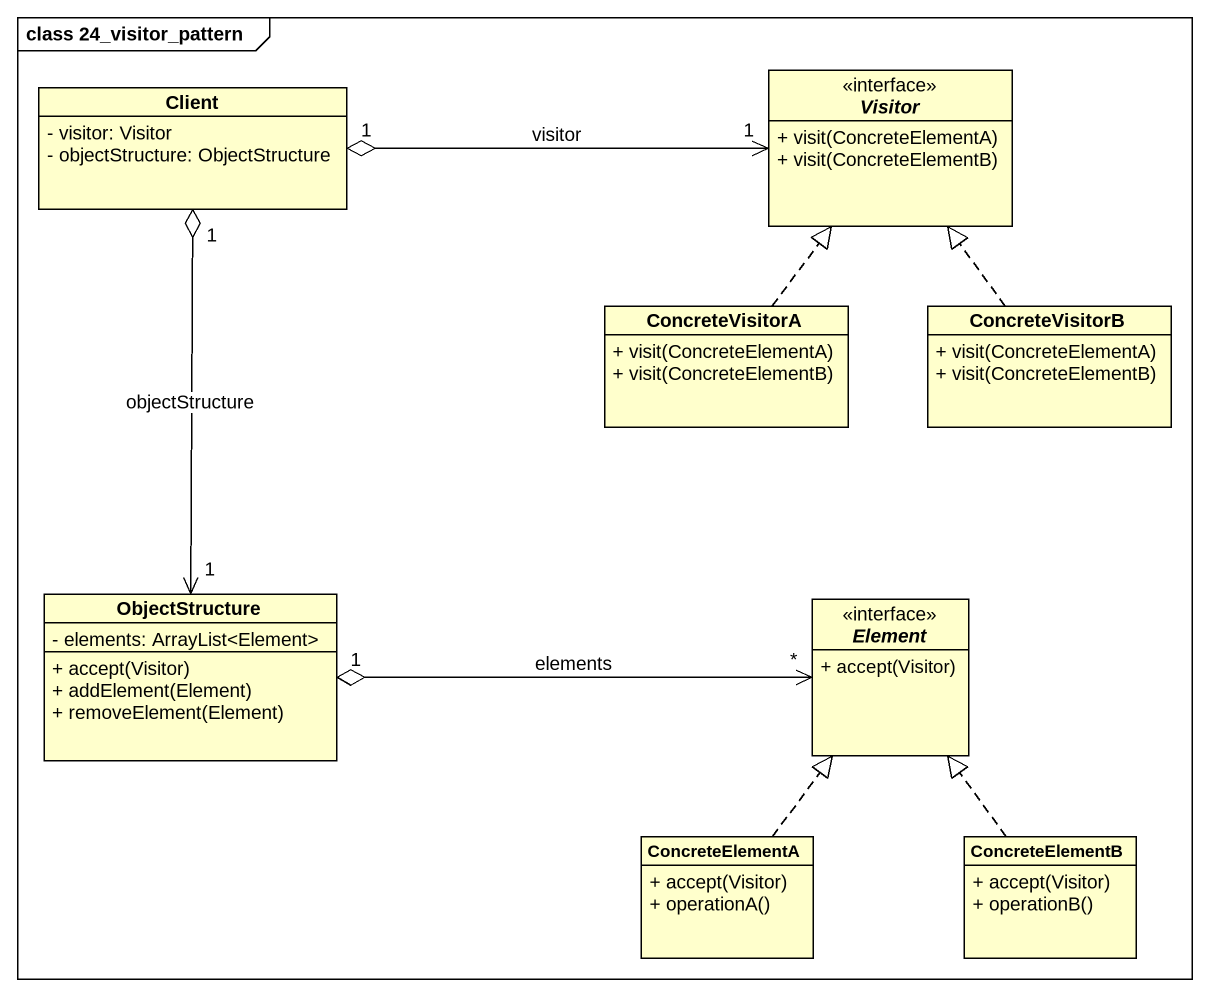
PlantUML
@startuml
mainframe class 24_visitor_pattern
hide circle
hide empty members
skinparam classAttributeIconSize 0
class Client {
  - visitor: Visitor
  - objectStructure: ObjectStructure
}
interface Visitor {
  + visit(ConcreteElementA)
  + visit(ConcreteElementB)
}
class ConcreteVisitorA {
  + visit(ConcreteElementA)
  + visit(ConcreteElementB)
}
class ConcreteVisitorB {
  + visit(ConcreteElementA)
  + visit(ConcreteElementB)
}
class ObjectStructure {
  - elements: ArrayList<Element>
  + accept(Visitor)
  + addElement(Element)
  + removeElement(Element)
}
interface Element {
  + accept(Visitor)
}
class ConcreteElementA {
  + accept(Visitor)
  + operationA()
}
class ConcreteElementB {
  + accept(Visitor)
  + operationB()
}
Visitor "1" <-left-o "1" Client : visitor
ConcreteVisitorA .up.|> Visitor
ConcreteVisitorB .up.|> Visitor
ObjectStructure "1" <-up-o "1" Client : objectStructure
Element "*" <-left-o "1" ObjectStructure : elements
ConcreteElementA .up.|> Element
ConcreteElementB .up.|> Element
@enduml
